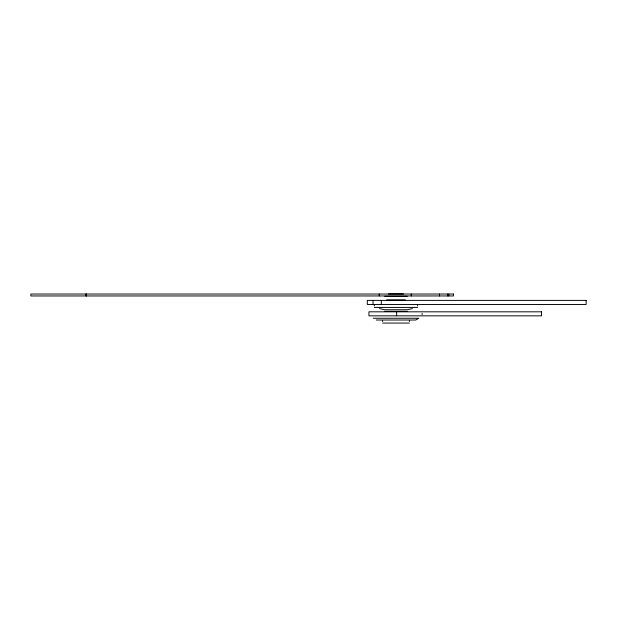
<?xml version="1.0" encoding="UTF-8"?>
<svg xmlns="http://www.w3.org/2000/svg" width="617" height="617" viewBox="0 0 617 617"><rect width="100%" height="100%" fill="white"/><g stroke="black" fill="none" stroke-linecap="round" stroke-linejoin="round"><path stroke-width="0.93" d="M412.472 308.585L407.228 309.742L384.746 309.742L379.501 308.585M388.525 293.947L403.449 293.947M384.7 296.314L407.274 296.314M386.689 299.877L405.292 299.877M374.295 307.42L417.678 307.42M384.746 311.33L407.228 311.33M373.192 318.256L418.789 318.256L415.704 320.022L376.27 320.022M382.617 323.053L409.356 323.053M448.806 294.031L448.806 295.959M447.718 294.031L447.718 295.959M439.52 294.031L439.52 295.959M422.113 313.428L422.113 314.639M417.67 305.207L417.67 305.947M411.254 294.031L411.254 295.959M409.356 320.778L409.356 321.542M396.646 311.816L396.646 315.842M382.617 320.778L382.617 321.542M381.329 300.386L381.329 304.466M379.224 294.031L379.224 295.959M374.303 305.207L374.303 305.947M373.03 300.386L373.03 304.466M86.527 294.031L86.527 295.959M85.964 294.031L85.964 295.959M453.449 294.031L30.85 294.031L30.85 295.959L453.449 295.959L453.449 294.031M586.15 300.386L367.3 300.386L367.3 304.466L586.15 304.466L586.15 300.386M541.525 311.816L368.943 311.816L368.943 315.842L541.525 315.842L541.525 311.816"/></g></svg>
